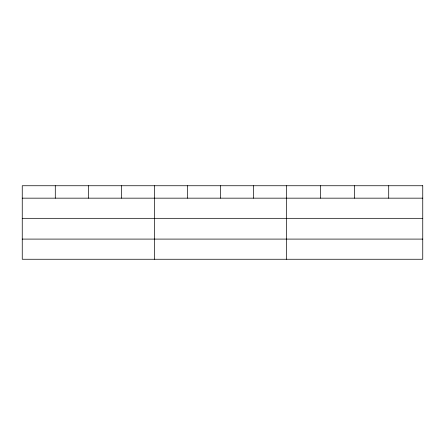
<?xml version="1.0" encoding="UTF-8"?>
<svg xmlns="http://www.w3.org/2000/svg" width="445" height="445" viewBox="0 0 445 445"><rect width="100%" height="100%" fill="white"/><g stroke="black" fill="none" stroke-linecap="round" stroke-linejoin="round"><path stroke-width="0.67" d="M22.25 198.164L422.75 198.164M22.25 218.323L422.75 218.323M22.25 239.093L422.75 239.093M388.707 185.743L388.707 198.164M354.665 185.743L354.665 198.164M320.623 185.743L320.623 198.164M286.58 185.743L286.58 259.257M253.539 185.743L253.539 198.164M220.498 185.743L220.498 198.164M187.456 185.743L187.456 198.164M154.415 185.743L154.415 259.257M121.374 185.743L121.374 198.164M88.333 185.743L88.333 198.164M55.291 185.743L55.291 198.164M422.75 185.743L22.25 185.743L22.25 259.257L422.75 259.257L422.75 185.743"/></g></svg>
